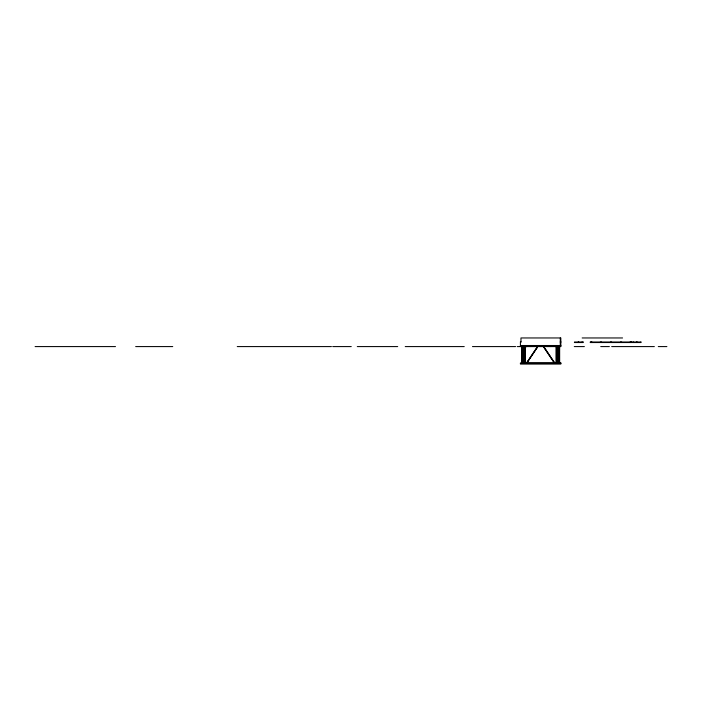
<?xml version="1.0" encoding="UTF-8"?>
<svg xmlns="http://www.w3.org/2000/svg" width="702" height="702" viewBox="0 0 702 702"><rect width="100%" height="100%" fill="white"/><g stroke="black" fill="none" stroke-linecap="round" stroke-linejoin="round"><path stroke-width="1.05" d="M526.351 363.215L537.249 346.946M537.513 346.946L526.614 363.215L554.633 363.215L543.734 346.946M526.614 363.39L537.513 347.13M582.16 337.96L622.569 337.96M520.963 341.734L520.419 341.734L520.419 346.586M560.293 341.734L560.828 341.734M560.293 342.269L560.828 342.269M520.419 345.507L560.828 345.507M520.419 346.042L560.828 346.042M525.886 346.262L525.973 346.902M35.1 346.586L115.488 346.586M135.679 346.586L172.745 346.586M237.25 346.586L331.423 346.586M332.713 346.586L351.246 346.586M357.283 346.586L397.692 346.586M405.229 346.586L464.233 346.586M472.472 346.586L515.584 346.586M517.19 346.586L560.828 346.586L560.828 337.96L520.963 337.96L520.963 342.269M574.271 346.586L584.371 346.586M600.736 346.586L609.362 346.586M611.679 346.586L654.343 346.586M658.283 346.586L666.9 346.586M522.999 354.773L523.762 354.773M557.485 354.773L558.248 354.773M520.419 363.496L560.828 363.496M543.997 346.946L554.905 363.215M543.734 347.13L554.633 363.39M637.17 342.006L637.17 342.541M636.635 342.006L636.635 342.541M633.397 342.006L633.397 342.541M631.186 342.006L631.186 342.541M630.65 342.006L630.65 342.541M630.115 342.006L630.115 342.541M621.63 342.006L621.63 342.541M620.55 342.006L620.55 342.541M611.521 342.006L611.521 342.541M610.45 342.006L610.45 342.541M601.421 342.006L601.421 342.541M600.342 342.006L600.342 342.541M591.856 342.006L591.856 342.541M591.321 342.006L591.321 342.541M590.786 342.006L590.786 342.541M582.002 342.006L582.002 342.541M578.773 342.006L578.773 342.541M578.229 342.006L578.229 342.541M560.293 337.96L560.293 346.586M559.652 346.042L559.652 363.496M559.389 362.96L559.389 363.496M559.275 346.042L559.275 363.496M559.011 362.96L559.011 363.496M558.248 346.534L558.248 363.496M557.862 346.534L557.862 363.496M557.485 346.534L557.485 363.496M556.721 362.96L556.721 363.496M556.458 346.042L556.458 363.496M556.344 362.96L556.344 363.496M556.072 346.042L556.072 363.496M554.633 362.96L554.633 363.496M550.728 345.507L550.728 346.586M540.628 345.507L540.628 346.586M530.519 345.507L530.519 346.586M526.614 362.96L526.614 363.496M525.175 346.042L525.175 363.496M524.912 362.96L524.912 363.496M524.798 346.042L524.798 363.496M524.526 362.96L524.526 363.496M523.762 346.534L523.762 363.496M523.385 346.534L523.385 363.496M522.999 346.534L522.999 363.496M522.244 362.96L522.244 363.496M521.972 346.042L521.972 363.496M521.858 362.96L521.858 363.496M521.595 346.042L521.595 363.496M583.081 342.006L574.455 342.006L574.455 342.541L583.081 342.541L583.081 342.006M631.73 342.006L590.242 342.006L590.242 342.541L631.73 342.541L631.73 342.006M640.944 342.006L632.318 342.006L632.318 342.541L640.944 342.541L640.944 342.006M560.828 362.96L520.419 362.96L520.419 364.04L560.828 364.04L560.828 362.96"/></g></svg>
